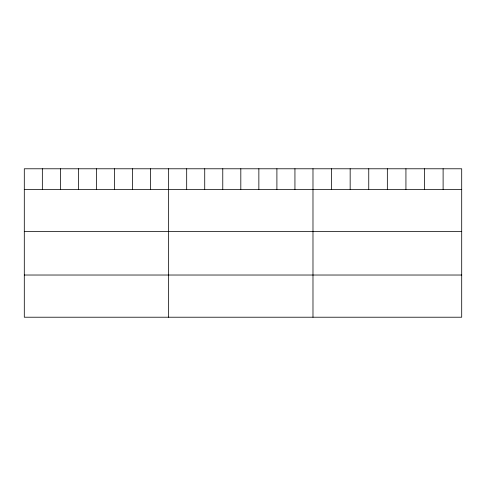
<?xml version="1.0" encoding="UTF-8"?>
<svg xmlns="http://www.w3.org/2000/svg" width="486" height="486" viewBox="0 0 486 486"><rect width="100%" height="100%" fill="white"/><g stroke="black" fill="none" stroke-linecap="round" stroke-linejoin="round"><path stroke-width="0.73" d="M461.7 189.364L461.7 317.218L24.3 317.218L24.3 168.782L461.7 168.782L461.7 189.364L24.3 189.364M24.3 231.555L461.7 231.555M24.3 275.027L461.7 275.027M443.111 168.782L443.111 189.364M424.521 168.782L424.521 189.364M405.932 168.782L405.932 189.364M387.342 168.782L387.342 189.364M368.752 168.782L368.752 189.364M350.163 168.782L350.163 189.364M331.573 168.782L331.573 189.364M312.984 168.782L312.984 317.218M294.941 168.782L294.941 189.364M276.899 168.782L276.899 189.364M258.856 168.782L258.856 189.364M240.813 168.782L240.813 189.364M222.77 168.782L222.77 189.364M204.728 168.782L204.728 189.364M186.685 168.782L186.685 189.364M168.642 168.782L168.642 317.218M150.599 168.782L150.599 189.364M132.556 168.782L132.556 189.364M114.514 168.782L114.514 189.364M96.471 168.782L96.471 189.364M78.428 168.782L78.428 189.364M60.386 168.782L60.386 189.364M42.343 168.782L42.343 189.364"/></g></svg>
